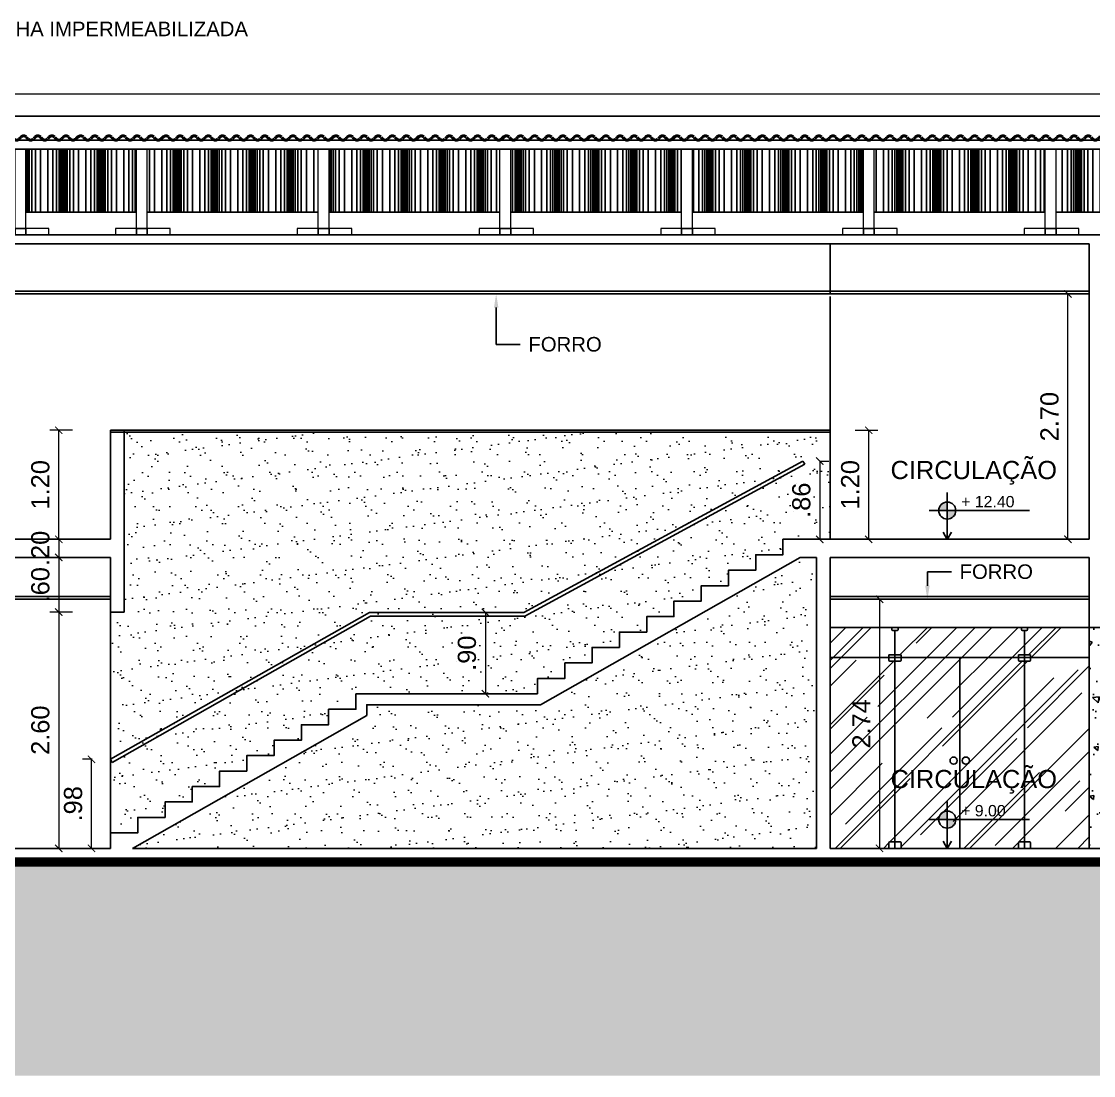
# Model space of a CAD drawing. Header units: metres. Extents: x 2362 to 4220, y 91 to 382.
# Drawn here: x 3251.72 to 3263.52, y 239.56 to 251.16 of the extents above; entities that cross this region are included whole.
import ezdxf
from ezdxf import colors
from ezdxf.entities.mleader import LeaderData, LeaderLine
from ezdxf.math import Vec2, Vec3

# ---------------------------------------------------------------- set-up
doc = ezdxf.new("R2010")
doc.units = ezdxf.units.M
doc.header["$LTSCALE"] = 5
doc.header["$MEASUREMENT"] = 0
doc.linetypes.add('DASHED', pattern=[0.75, 0.5, -0.25])
for name, color, linetype, lineweight in [('2prancha', 4, 'Continuous', 18), ('ESQUADRIAS', 3, 'Continuous', 35), ('HACH', 251, 'Continuous', 5), ('piso', 1, 'Continuous', 13), ('texto', 3, 'Continuous', 25)]:
    doc.layers.add(name, color=color, linetype=linetype, lineweight=lineweight)
for name, color, linetype in [('COTA 1 100', 2, 'Continuous'), ('COTA DE NÍVEL', 1, 'Continuous'), ('HACHURA', 251, 'Continuous'), ('HACHURA PISOS', 250, 'Continuous'), ('PENA 0.15', 7, 'Continuous'), ('PENA 01', 1, 'Continuous'), ('PENA 02', 2, 'Continuous'), ('PENA 03', 3, 'Continuous'), ('PENA 06', 6, 'Continuous'), ('projeção', 7, 'DASHED'), ('TXT ESPECIFICAÇÕES', 7, 'Continuous')]:
    doc.layers.add(name, color=color, linetype=linetype)
doc.styles.add('GRAF', font='GRAF.SHX')
doc.styles.add('Luana', font='arial.ttf')
doc.styles.get("Standard").update_dxf_attribs({"font": 'arial.ttf'})
doc.dimstyles.new('arial100', dxfattribs={"dimtxt": 0.2, "dimasz": 0.08, "dimexe": 0.1, "dimexo": 0.2, "dimgap": 0.1, "dimtad": 1, "dimzin": 4, "dimdsep": 46, "dimtxsty": 'Luana', "dimblk": 'ARCHTICK', "dimcen": 0, "dimclrd": 7, "dimclre": 7, "dimclrt": 256, "dimadec": 0, "dimazin": 0, "dimtfac": 1, "dimtix": 1, "dimtmove": 0, "dimatfit": 3, "dimldrblk": 'CLOSEDBLANK', "dimfxl": 0, "dimlwd": 5, "dimlwe": 5, "dimarcsym": 0})

# ---------------------------------------------------------------- blocks, each defined once
blk = doc.blocks.new('ASD')
at = {"layer": 'HACHURA', "ltscale": 1.5}
h = blk.add_hatch(dxfattribs=at)
h.set_pattern_fill('AR-RROOF', color=256, scale=0.5, angle=45, style=0, double=1)
h.set_pattern_definition([(45, (-2.85, 0), (0.424264, 1.13137), [7.5, -1, 2.5, -0.5]), (45, (-2.55655, 0.647), (-0.82378, 0.11667), [1.5, -0.165, 3, -0.375]), (45, (-2.97374, 0.4773), (1.601597, 2.075358), [4, -0.7, 2, -0.5])])
h.paths.add_polyline_path([(-2.138, 2.059), (-2.194, 2.059, -0.414214), (-2.204, 2.069), (-2.204, 2.1), (-2.85, 2.1), (-2.85, 0), (-2.204, 0), (-2.204, 0.062, -0.414214), (-2.194, 0.072), (-2.138, 0.072)])
h.paths.add_polyline_path([(-2.204, 2.1), (-2.204, 2.131), (-2.138, 2.131), (-2.138, 2.397), (-2.161, 2.397, -0.414214), (-2.171, 2.407), (-2.171, 2.43), (-2.85, 2.43), (-2.85, 2.1)])
h.paths.add_polyline_path([(-2.104, 2.43), (-2.104, 2.407, -0.414214), (-2.114, 2.397), (-2.138, 2.397), (-2.138, 2.131), (-2.071, 2.131), (-2.071, 2.1), (-0.779, 2.1), (-0.779, 2.131), (-0.713, 2.131), (-0.713, 2.397), (-0.736, 2.397, -0.414214), (-0.746, 2.407), (-0.746, 2.43)])
h.paths.add_polyline_path([(-2.071, 2.1), (-2.071, 2.069, -0.414214), (-2.081, 2.059), (-2.138, 2.059), (-2.138, 0.072), (-2.081, 0.072, -0.414214), (-2.071, 0.062), (-2.071, 0), (-1.425, 0), (-1.425, 2.1)])
h.paths.add_polyline_path([(-1.452, 0.965, -1), (-1.532, 0.965, -1)], flags=16)
h.paths.add_polyline_path([(-1.425, 2.1), (-1.425, 0), (-0.779, 0), (-0.779, 0.062, -0.414214), (-0.769, 0.072), (-0.713, 0.072), (-0.713, 2.059), (-0.769, 2.059, -0.414214), (-0.779, 2.069), (-0.779, 2.1)])
h.paths.add_polyline_path([(-1.318, 0.965, -1), (-1.398, 0.965, -1)], flags=16)
h.paths.add_polyline_path([(0, 2.1), (0, 2.43), (-0.679, 2.43), (-0.679, 2.407, -0.414214), (-0.689, 2.397), (-0.713, 2.397), (-0.713, 2.131), (-0.646, 2.131), (-0.646, 2.1)])
h.paths.add_polyline_path([(-0.646, 2.1), (-0.646, 2.069, -0.414214), (-0.656, 2.059), (-0.713, 2.059), (-0.713, 0.072), (-0.656, 0.072, -0.414214), (-0.646, 0.062), (-0.646, 0), (0, 0), (0, 2.1)])
for p, q in [((0, 2.43), (-2.85, 2.43)), ((-2.171, 2.43), (-2.138, 2.43)), ((-2.171, 2.407), (-2.171, 2.43)), ((-2.138, 2.397), (-2.161, 2.397)), ((-2.104, 2.43), (-2.138, 2.43)), ((-2.138, 2.397), (-2.138, 0)), ((-2.138, 2.397), (-2.114, 2.397)), ((-2.104, 2.407), (-2.104, 2.43)), ((-0.746, 2.43), (-0.713, 2.43)), ((-0.746, 2.407), (-0.746, 2.43)), ((-0.713, 2.397), (-0.736, 2.397)), ((-0.679, 2.43), (-0.713, 2.43)), ((-0.713, 2.397), (-0.713, 0)), ((-0.713, 2.397), (-0.689, 2.397)), ((-0.679, 2.407), (-0.679, 2.43)), ((-2.204, 2.131), (-2.071, 2.131)), ((-2.204, 2.069), (-2.204, 2.131)), ((-2.071, 2.131), (-2.071, 2.069)), ((-0.779, 2.131), (-0.646, 2.131)), ((-0.779, 2.069), (-0.779, 2.131)), ((-0.646, 2.131), (-0.646, 2.069)), ((0, 2.1), (-2.85, 2.1)), ((-2.081, 2.059), (-2.194, 2.059)), ((-1.425, 2.1), (-1.425, 0)), ((-1.425, 0), (-1.425, 2.1)), ((-0.656, 2.059), (-0.769, 2.059)), ((-2.204, 0.062), (-2.204, 0)), ((-2.204, 0), (-2.071, 0)), ((-2.081, 0.072), (-2.194, 0.072)), ((-2.071, 0), (-2.071, 0.062)), ((-0.779, 0.062), (-0.779, 0)), ((-0.779, 0), (-0.646, 0)), ((-0.656, 0.072), (-0.769, 0.072)), ((-0.646, 0), (-0.646, 0.062))]:
    blk.add_line(p, q, dxfattribs=at)
blk.add_lwpolyline([(-2.85, 0), (0, 0), (0, 2.43), (-2.85, 2.43)], close=True, dxfattribs=at)
for centre in [(-1.492, 0.965), (-1.358, 0.965)]:
    blk.add_circle(centre, 0.04, dxfattribs=at)
for centre, start, end in [((-2.161, 2.407), 180, 270), ((-2.114, 2.407), 270, 0), ((-0.736, 2.407), 180, 270), ((-0.689, 2.407), 270, 0), ((-2.194, 2.069), 180, 270), ((-2.081, 2.069), 270, 0), ((-0.769, 2.069), 180, 270), ((-0.656, 2.069), 270, 0), ((-2.194, 0.062), 90, 180), ((-2.081, 0.062), 0, 90), ((-0.769, 0.062), 90, 180), ((-0.656, 0.062), 0, 90)]:
    blk.add_arc(centre, 0.01, start, end, dxfattribs=at)
blk = doc.blocks.new('NIV02')
h = blk.add_hatch(color=256)
h.paths.add_polyline_path([(-43.09, -49.03, 0.414214), (-44.59, -50.53), (-43.09, -50.53)])
h.paths.add_polyline_path([(-43.09, -52.04, 0.414214), (-41.58, -50.53), (-43.09, -50.53)])
for p, q in [((-43.09, -47.38), (-43.09, -55.58)), ((-46.27, -50.53), (-28.68, -50.53))]:
    blk.add_line(p, q)
blk.add_lwpolyline([(-42.36, -54.32), (-43.09, -55.58), (-43.82, -54.32)])
blk.add_circle((-43.09, -50.53), 1.5)
at = {"style": 'GRAF'}
blk.add_attdef('ELEV', (-40.66, -49.96), '', height=1.26, dxfattribs=at)
blk = doc.blocks.new('_ArchTick')
at = {"color": 0, "linetype": 'ByBlock', "const_width": 0.15}
blk.add_lwpolyline([(-0.5, -0.5), (0.5, 0.5)], dxfattribs=at)
blk = doc.blocks.new('*D37')
at = {"layer": 'COTA 1 100', "color": 7, "lineweight": 5, "ltscale": 1.5}
for p, q in [((3261.314, 244.802), (3261.064, 244.802)), ((3261.164, 244.802), (3261.164, 242.062)), ((3261.314, 242.062), (3261.064, 242.062))]:
    blk.add_line(p, q, dxfattribs=at)
at = {"layer": 'Defpoints', "color": 0, "ltscale": 1.5}
for p in [(3262.046, 244.802), (3261.164, 242.062), (3262.046, 242.062)]:
    blk.add_point(p, dxfattribs=at)
at = {"layer": 'COTA 1 100', "color": 7, "lineweight": 5, "ltscale": 1.5, "xscale": 0.08, "yscale": 0.08, "zscale": 0.08}
for p, rotation in [((3261.164, 244.802), 90), ((3261.164, 242.062), 270)]:
    blk.add_blockref('_ArchTick', p, dxfattribs=dict(at, rotation=rotation))
at = {"layer": 'COTA 1 100', "ltscale": 1.5, "insert": (3260.964, 243.432), "char_height": 0.2, "attachment_point": 5, "rotation": 90, "style": 'Luana'}
blk.add_mtext('2.74', dxfattribs=at)
blk = doc.blocks.new('_ClosedBlank')
at = {"layer": '2prancha', "color": 0, "lineweight": -2}
for p, q in [((-1, 0.17), (0, 0)), ((-1, 0.17), (-1, -0.17)), ((0, 0), (-1, -0.17))]:
    blk.add_line(p, q, dxfattribs=at)
blk = doc.blocks.new('*D39')
at = {"layer": 'COTA 1 100', "color": 7, "lineweight": 5, "ltscale": 1.5}
for p, q in [((3252.282, 246.662), (3252.032, 246.662)), ((3252.132, 245.462), (3252.132, 246.662)), ((3252.282, 245.462), (3252.032, 245.462))]:
    blk.add_line(p, q, dxfattribs=at)
at = {"layer": 'Defpoints', "color": 0, "ltscale": 1.5}
for p in [(3252.132, 246.662), (3252.551, 246.662), (3252.551, 245.462)]:
    blk.add_point(p, dxfattribs=at)
at = {"layer": 'COTA 1 100', "color": 7, "lineweight": 5, "ltscale": 1.5, "xscale": 0.08, "yscale": 0.08, "zscale": 0.08}
for p, rotation in [((3252.132, 246.662), 90), ((3252.132, 245.462), 270)]:
    blk.add_blockref('_ArchTick', p, dxfattribs=dict(at, rotation=rotation))
at = {"layer": 'COTA 1 100', "ltscale": 1.5, "insert": (3251.93, 246.062), "char_height": 0.2, "attachment_point": 5, "rotation": 90, "style": 'Luana'}
blk.add_mtext('1.20', dxfattribs=at)
blk = doc.blocks.new('*D46')
at = {"layer": 'COTA 1 100', "color": 7, "lineweight": 5, "ltscale": 1.5}
for p, q in [((3260.895, 246.662), (3261.145, 246.662)), ((3261.045, 245.462), (3261.045, 246.662)), ((3260.895, 245.462), (3261.145, 245.462))]:
    blk.add_line(p, q, dxfattribs=at)
at = {"layer": 'Defpoints', "color": 0, "ltscale": 1.5}
for p in [(3260.621, 246.662), (3261.045, 246.662), (3260.621, 245.462)]:
    blk.add_point(p, dxfattribs=at)
at = {"layer": 'COTA 1 100', "color": 7, "lineweight": 5, "ltscale": 1.5, "xscale": 0.08, "yscale": 0.08, "zscale": 0.08}
for p, rotation in [((3261.045, 246.662), 90), ((3261.045, 245.462), 270)]:
    blk.add_blockref('_ArchTick', p, dxfattribs=dict(at, rotation=rotation))
at = {"layer": 'COTA 1 100', "ltscale": 1.5, "insert": (3260.842, 246.062), "char_height": 0.2, "attachment_point": 5, "rotation": 90, "style": 'Luana'}
blk.add_mtext('1.20', dxfattribs=at)
blk = doc.blocks.new('*D47')
at = {"layer": 'COTA 1 100', "color": 7, "lineweight": 5, "ltscale": 1.5}
for p, q in [((3252.132, 245.462), (3252.132, 245.542)), ((3252.282, 245.462), (3252.032, 245.462)), ((3252.132, 245.462), (3252.132, 245.262)), ((3252.282, 245.262), (3252.032, 245.262)), ((3252.132, 245.262), (3252.132, 245.182))]:
    blk.add_line(p, q, dxfattribs=at)
at = {"layer": 'Defpoints', "color": 0, "ltscale": 1.5}
for p in [(3252.551, 245.462), (3252.132, 245.262), (3252.551, 245.262)]:
    blk.add_point(p, dxfattribs=at)
at = {"layer": 'COTA 1 100', "color": 7, "lineweight": 5, "ltscale": 1.5, "xscale": 0.08, "yscale": 0.08, "zscale": 0.08}
for p, rotation in [((3252.132, 245.462), 270), ((3252.132, 245.262), 90)]:
    blk.add_blockref('_ArchTick', p, dxfattribs=dict(at, rotation=rotation))
at = {"layer": 'COTA 1 100', "ltscale": 1.5, "insert": (3251.93, 245.362), "char_height": 0.2, "attachment_point": 5, "rotation": 90, "style": 'Luana'}
blk.add_mtext('.20', dxfattribs=at)
blk = doc.blocks.new('*D48')
at = {"layer": 'COTA 1 100', "color": 7, "lineweight": 5, "ltscale": 1.5}
for p, q in [((3252.282, 245.262), (3252.032, 245.262)), ((3252.132, 245.262), (3252.132, 244.662)), ((3252.282, 244.662), (3252.032, 244.662))]:
    blk.add_line(p, q, dxfattribs=at)
at = {"layer": 'Defpoints', "color": 0, "ltscale": 1.5}
for p in [(3252.551, 245.262), (3252.132, 244.662), (3252.551, 244.662)]:
    blk.add_point(p, dxfattribs=at)
at = {"layer": 'COTA 1 100', "color": 7, "lineweight": 5, "ltscale": 1.5, "xscale": 0.08, "yscale": 0.08, "zscale": 0.08}
for p, rotation in [((3252.132, 245.262), 90), ((3252.132, 244.662), 270)]:
    blk.add_blockref('_ArchTick', p, dxfattribs=dict(at, rotation=rotation))
at = {"layer": 'COTA 1 100', "ltscale": 1.5, "insert": (3251.93, 244.962), "char_height": 0.2, "attachment_point": 5, "rotation": 90, "style": 'Luana'}
blk.add_mtext('.60', dxfattribs=at)
blk = doc.blocks.new('*D49')
at = {"layer": 'COTA 1 100', "color": 7, "lineweight": 5, "ltscale": 1.5}
for p, q in [((3252.282, 244.662), (3252.032, 244.662)), ((3252.132, 244.662), (3252.132, 242.062)), ((3252.282, 242.062), (3252.032, 242.062))]:
    blk.add_line(p, q, dxfattribs=at)
at = {"layer": 'Defpoints', "color": 0, "ltscale": 1.5}
for p in [(3252.551, 244.662), (3252.132, 242.062), (3252.701, 242.062)]:
    blk.add_point(p, dxfattribs=at)
at = {"layer": 'COTA 1 100', "color": 7, "lineweight": 5, "ltscale": 1.5, "xscale": 0.08, "yscale": 0.08, "zscale": 0.08}
for p, rotation in [((3252.132, 244.662), 90), ((3252.132, 242.062), 270)]:
    blk.add_blockref('_ArchTick', p, dxfattribs=dict(at, rotation=rotation))
at = {"layer": 'COTA 1 100', "ltscale": 1.5, "insert": (3251.93, 243.362), "char_height": 0.2, "attachment_point": 5, "rotation": 90, "style": 'Luana'}
blk.add_mtext('2.60', dxfattribs=at)
blk = doc.blocks.new('*D51')
at = {"layer": 'COTA 1 100', "color": 7, "lineweight": 5, "ltscale": 1.5}
for p, q in [((3256.977, 244.657), (3256.727, 244.657)), ((3256.827, 244.657), (3256.827, 243.762)), ((3256.977, 243.762), (3256.727, 243.762))]:
    blk.add_line(p, q, dxfattribs=at)
at = {"layer": 'Defpoints', "color": 0, "ltscale": 1.5}
for p in [(3257.251, 244.657), (3256.827, 243.762), (3257.251, 243.762)]:
    blk.add_point(p, dxfattribs=at)
at = {"layer": 'COTA 1 100', "color": 7, "lineweight": 5, "ltscale": 1.5, "xscale": 0.08, "yscale": 0.08, "zscale": 0.08}
for p, rotation in [((3256.827, 244.657), 90), ((3256.827, 243.762), 270)]:
    blk.add_blockref('_ArchTick', p, dxfattribs=dict(at, rotation=rotation))
at = {"layer": 'COTA 1 100', "ltscale": 1.5, "insert": (3256.624, 244.209), "char_height": 0.2, "attachment_point": 5, "rotation": 90, "style": 'Luana'}
blk.add_mtext('.90', dxfattribs=at)
blk = doc.blocks.new('F312X00')
for p, q in [((-40.5, 6.6), (-40.8, 7.1)), ((-38.2, 9.7), (-40, 7.7)), ((-37.7, 9.3), (-39.6, 7.3)), ((-31.3, 9.3), (-29.4, 7.3)), ((-30.8, 9.7), (-29, 7.7)), ((-20.5, 9.7), (-22.3, 7.7)), ((-20, 9.3), (-21.9, 7.3)), ((-13.6, 9.3), (-11.7, 7.3)), ((-13.1, 9.7), (-11.3, 7.7)), ((-2.8, 9.7), (-4.6, 7.7)), ((-2.3, 9.3), (-4.2, 7.3)), ((4.1, 9.3), (6, 7.3)), ((4.6, 9.7), (6.4, 7.7)), ((14.9, 9.7), (13.1, 7.7)), ((15.4, 9.3), (13.5, 7.3)), ((21.8, 9.3), (23.7, 7.3)), ((22.3, 9.7), (24.1, 7.7)), ((32.6, 9.7), (30.8, 7.7)), ((33.1, 9.3), (31.2, 7.3)), ((39.5, 9.3), (41.4, 7.3)), ((40, 9.7), (41.8, 7.7)), ((50.3, 9.7), (48.5, 7.7)), ((50.8, 9.3), (48.9, 7.3)), ((57.2, 9.3), (59.1, 7.3)), ((57.7, 9.7), (59.5, 7.7)), ((68, 9.7), (66.2, 7.7)), ((68.5, 9.3), (66.6, 7.3)), ((69.1, 10), (68.8, 10.4))]:
    blk.add_line(p, q)
for centre, radius, start, end in [((-43.4, 10.8), 4.5, 304.5181, 317.5524), ((-43.4, 10.8), 5.1, 304.5181, 317.5524), ((-34.5, 6.4), 5, 90, 137.5524), ((-34.5, 6.4), 4.4, 90, 137.5524), ((-34.5, 6.4), 5, 42.4476, 90), ((-34.5, 6.4), 4.4, 42.4476, 90), ((-25.7, 10.8), 5.1, 222.4476, 270), ((-25.7, 10.8), 4.5, 222.4476, 270), ((-25.7, 10.8), 4.5, 270, 317.5524), ((-25.7, 10.8), 5.1, 270, 317.5524), ((-16.8, 6.4), 5, 90, 137.5524), ((-16.8, 6.4), 4.4, 90, 137.5524), ((-16.8, 6.4), 5, 42.4476, 90), ((-16.8, 6.4), 4.4, 42.4476, 90), ((-8, 10.8), 5.1, 222.4476, 270), ((-8, 10.8), 4.5, 222.4476, 270), ((-8, 10.8), 4.5, 270, 317.5524), ((-8, 10.8), 5.1, 270, 317.5524), ((0.9, 6.4), 5, 90, 137.5524), ((0.9, 6.4), 4.4, 90, 137.5524), ((0.9, 6.4), 5, 42.4476, 90), ((0.9, 6.4), 4.4, 42.4476, 90), ((9.7, 10.8), 5.1, 222.4476, 270), ((9.7, 10.8), 4.5, 222.4476, 270), ((9.7, 10.8), 4.5, 270, 317.5524), ((9.7, 10.8), 5.1, 270, 317.5524), ((18.6, 6.4), 5, 90, 137.5524), ((18.6, 6.4), 4.4, 90, 137.5524), ((18.6, 6.4), 5, 42.4476, 90), ((18.6, 6.4), 4.4, 42.4476, 90), ((27.4, 10.8), 5.1, 222.4476, 270), ((27.4, 10.8), 4.5, 222.4476, 270), ((27.4, 10.8), 4.5, 270, 317.5524), ((27.4, 10.8), 5.1, 270, 317.5524), ((36.3, 6.4), 5, 90, 137.5524), ((36.3, 6.4), 4.4, 90, 137.5524), ((36.3, 6.4), 5, 42.4476, 90), ((36.3, 6.4), 4.4, 42.4476, 90), ((45.1, 10.8), 5.1, 222.4476, 270), ((45.1, 10.8), 4.5, 222.4476, 270), ((45.1, 10.8), 4.5, 270, 317.5524), ((45.1, 10.8), 5.1, 270, 317.5524), ((54, 6.4), 5, 90, 137.5524), ((54, 6.4), 4.4, 90, 137.5524), ((54, 6.4), 5, 42.4476, 90), ((54, 6.4), 4.4, 42.4476, 90), ((62.8, 10.8), 5.1, 222.4476, 270), ((62.8, 10.8), 4.5, 222.4476, 270), ((62.8, 10.8), 4.5, 270, 317.5524), ((62.8, 10.8), 5.1, 270, 317.5524), ((71.7, 6.4), 5, 125.4186, 137.5524), ((71.7, 6.4), 4.4, 125.4186, 137.5524)]:
    blk.add_arc(centre, radius, start, end)
blk = doc.blocks.new('SDSDF')
at = {"layer": 'PENA 02'}
blk.add_lwpolyline([(-0.06, 0.07), (0.06, 0.07), (0.06, 0), (-0.06, 0)], close=True, dxfattribs=at)
at = {"layer": 'piso'}
for p, q in [((-0.06, 0.07), (-0.06, 0.943)), ((0.06, 0.07), (0.06, 0.943))]:
    blk.add_line(p, q, dxfattribs=at)
blk.add_lwpolyline([(-0.31, 0.07), (0.29, 0.07), (0.29, 0), (-0.31, 0)], close=True, dxfattribs=at)
blk = doc.blocks.new('*D131')
at = {"layer": 'COTA 1 100', "color": 7, "lineweight": 5}
for p, q in [((3263.271, 248.162), (3263.137, 248.162)), ((3263.237, 245.462), (3263.237, 248.162)), ((3263.271, 245.462), (3263.137, 245.462))]:
    blk.add_line(p, q, dxfattribs=at)
at = {"layer": 'Defpoints', "color": 0}
for p in [(3263.237, 248.162), (3263.471, 248.162), (3263.471, 245.462)]:
    blk.add_point(p, dxfattribs=at)
at = {"layer": 'COTA 1 100', "color": 7, "lineweight": 5, "xscale": 0.08, "yscale": 0.08, "zscale": 0.08}
for p, rotation in [((3263.237, 248.162), 90), ((3263.237, 245.462), 270)]:
    blk.add_blockref('_ArchTick', p, dxfattribs=dict(at, rotation=rotation))
at = {"layer": 'COTA 1 100', "insert": (3263.035, 246.812), "char_height": 0.2, "attachment_point": 5, "rotation": 90, "style": 'Luana'}
blk.add_mtext('2.70', dxfattribs=at)
blk = doc.blocks.new('*D191')
at = {"layer": 'COTA 1 100', "color": 7, "lineweight": 5, "ltscale": 1.5}
for p, q in [((3260.506, 246.322), (3260.606, 246.322)), ((3260.506, 246.322), (3260.506, 245.462)), ((3260.506, 245.462), (3260.606, 245.462))]:
    blk.add_line(p, q, dxfattribs=at)
at = {"layer": 'Defpoints', "color": 0, "ltscale": 1.5}
for p in [(3260.321, 246.322), (3260.321, 245.462), (3260.506, 245.462)]:
    blk.add_point(p, dxfattribs=at)
at = {"layer": 'COTA 1 100', "color": 7, "lineweight": 5, "ltscale": 1.5, "xscale": 0.08, "yscale": 0.08, "zscale": 0.08}
for p, rotation in [((3260.506, 246.322), 90), ((3260.506, 245.462), 270)]:
    blk.add_blockref('_ArchTick', p, dxfattribs=dict(at, rotation=rotation))
at = {"layer": 'COTA 1 100', "ltscale": 1.5, "insert": (3260.304, 245.892), "char_height": 0.2, "attachment_point": 5, "rotation": 90, "style": 'Luana'}
blk.add_mtext('.86', dxfattribs=at)
blk = doc.blocks.new('*D192')
at = {"layer": 'COTA 1 100', "color": 7, "lineweight": 5, "ltscale": 1.5}
for p, q in [((3252.501, 243.042), (3252.392, 243.042)), ((3252.492, 242.062), (3252.492, 243.042)), ((3252.501, 242.062), (3252.392, 242.062))]:
    blk.add_line(p, q, dxfattribs=at)
at = {"layer": 'Defpoints', "color": 0, "ltscale": 1.5}
for p in [(3252.492, 243.042), (3252.701, 243.042), (3252.701, 242.062)]:
    blk.add_point(p, dxfattribs=at)
at = {"layer": 'COTA 1 100', "color": 7, "lineweight": 5, "ltscale": 1.5, "xscale": 0.08, "yscale": 0.08, "zscale": 0.08}
for p, rotation in [((3252.492, 243.042), 90), ((3252.492, 242.062), 270)]:
    blk.add_blockref('_ArchTick', p, dxfattribs=dict(at, rotation=rotation))
at = {"layer": 'COTA 1 100', "ltscale": 1.5, "insert": (3252.29, 242.552), "char_height": 0.2, "attachment_point": 5, "rotation": 90, "style": 'Luana'}
blk.add_mtext('.98', dxfattribs=at)

msp = doc.modelspace()

# ---------------------------------------------------------------- hatches: boundary and pattern name
at = {"layer": 'HACH', "ltscale": 1.5}
h = msp.add_hatch(dxfattribs=at)
h.set_pattern_fill('AR-SAND,_O', color=256, scale=0.15)
h.set_pattern_definition([(37.5, (3252.70139, 242.06194), (-0.009449, 0.2890236), [0, -0.228, 0, -0.255, 0, -0.24375]), (7.5, (3252.7014, 242.06194), (0.265467, 0.423322), [0, -0.123, 0, -0.2055, 0, -0.07875]), (327.5, (3252.51689, 242.06194), (0.467121, 0.000849), [0, -0.075, 0, -0.27, 0, -0.3525]), (317.5, (3252.5169, 242.06194), (0.450919, 0.131651), [0, -0.0375, 0, -0.177, 0, -0.2025])])
h.paths.add_polyline_path([(3252.8514, 246.6419), (3252.8514, 245.2619), (3252.8514, 244.6619), (3252.7014, 244.6619), (3252.7014, 242.2319), (3253.0014, 242.2319), (3253.0014, 242.4019), (3253.3014, 242.4019), (3253.3014, 242.5719), (3253.6014, 242.5719), (3253.6014, 242.7419), (3253.9014, 242.7419), (3253.9014, 242.9119), (3254.2014, 242.9119), (3254.2014, 243.0819), (3254.5014, 243.0819), (3254.5014, 243.2519), (3254.8014, 243.2519), (3254.8014, 243.4219), (3255.1014, 243.4219), (3255.1014, 243.5919), (3255.4014, 243.5919), (3255.4014, 243.7619), (3257.4014, 243.7619), (3257.4014, 243.9319), (3257.7014, 243.9319), (3257.7014, 244.1019), (3258.0014, 244.1019), (3258.0014, 244.2719), (3258.3014, 244.2719), (3258.3014, 244.4419), (3258.6014, 244.4419), (3258.6014, 244.6119), (3258.9014, 244.6119), (3258.9014, 244.7819), (3259.2014, 244.7819), (3259.2014, 244.9519), (3259.5014, 244.9519), (3259.5014, 245.1219), (3259.8014, 245.1219), (3259.8014, 245.2919), (3260.1014, 245.2919), (3260.1014, 245.4619), (3260.6214, 245.4619), (3260.6214, 246.6419)])
h.paths.add_polyline_path([(3257.433, 243.6419), (3255.5214, 243.6419), (3255.5214, 243.522), (3252.9448, 242.0619), (3260.4714, 242.0619), (3260.4714, 245.2619), (3260.2918, 245.2619)])
h.paths.add_polyline_path([(3256.8323, 243.9592), (3256.8323, 244.4476), (3256.4202, 244.4476), (3256.4202, 243.9592)], flags=24)
at = {"layer": 'HACHURA', "ltscale": 1.5}
h = msp.add_hatch(dxfattribs=at)
h.set_pattern_fill('AR-CONC', color=256, scale=0.075, angle=90, style=0)
h.set_pattern_definition([(140, (3263.4714, 242.06194), (0.047064, 0.537945), [0.05625, -0.61875]), (85, (3263.4714, 242.06194), (-0.564144, -0.104064), [0.045, -0.495]), (190.451, (3263.4753, 242.10676), (-0.51708, 0.43388), [0.047805, -0.525857]), (136.184, (3263.3214, 242.06194), (0.12414, 0.80043), [0.08437, -0.92812]), (186.636, (3263.3317, 242.1286), (-0.73059, 0.701), [0.07171, -0.78878]), (81.184, (3263.3214, 242.0619), (-0.73059, 0.701), [0.0675, -0.7425]), (111, (3263.3589, 242.13694), (0.301964, 0.44768), [0.05625, -0.61875]), (56, (3263.3589, 242.13694), (-0.54386, 0.182486), [0.045, -0.495]), (161.451, (3263.38405, 242.17424), (-0.2419, 0.630167), [0.047805, -0.525857]), (127.5, (3263.47139, 242.06194), (-0.2496704, 0.00912), [0, -0.489, 0, -0.5025, 0, -0.496875]), (97.5, (3263.47139, 242.06194), (-0.295809, 0.197302), [0, -0.2865, 0, -0.47775, 0, -0.189375]), (57.5, (3263.47139, 241.89469), (0.016916, 0.400367), [0, -0.1875, 0, -0.585, 0, -0.77625]), (47.5, (3263.4714, 241.8197), (-0.075079, 0.43739), [0, -0.24375, 0, -0.3885, 0, -0.55125])])
h.paths.add_polyline_path([(3264.4067, 243.1319), (3264.3214, 243.1319), (3263.9714, 243.1319), (3263.9714, 243.0419), (3264.4067, 243.0419)])
h.paths.add_polyline_path([(3264.8161, 243.1319), (3264.4267, 243.1319), (3264.4267, 243.0419), (3264.8161, 243.0419)])
h.paths.add_polyline_path([(3266.7055, 243.1319), (3266.6201, 243.1319), (3264.8361, 243.1319), (3264.8361, 243.0419), (3266.7055, 243.0419)])
h.paths.add_polyline_path([(3267.1148, 243.1319), (3266.7255, 243.1319), (3266.7255, 243.0419), (3267.1148, 243.0419)])
h.paths.add_polyline_path([(3267.4714, 243.1319), (3267.1348, 243.1319), (3267.1348, 243.0419), (3267.4714, 243.0419)])
h.paths.add_polyline_path([(3263.9714, 245.2619), (3263.6214, 245.2619), (3263.6214, 244.4919), (3263.601, 244.4919), (3263.601, 242.0619), (3263.9714, 242.0619)])
h.paths.add_polyline_path([(3263.591, 244.4919), (3263.4714, 244.4919), (3263.4714, 242.0619), (3263.591, 242.0619)])
at = {"layer": 'HACHURA PISOS', "ltscale": 1.5}
h = msp.add_hatch(dxfattribs=at)
h.set_pattern_fill('HACH23,_O', color=256, scale=0.01, pattern_type=2)
h.set_pattern_definition([(90, (3255.1164, 249.06194), (-0.418, 3e-17), []), (90, (3255.1305, 249.06194), (-0.418, 3e-17), []), (90, (3255.1505, 249.06194), (-0.418, 3e-17), []), (90, (3255.1788, 249.06194), (-0.418, 3e-17), []), (90, (3255.2188, 249.06194), (-0.418, 3e-17), []), (90, (3255.2754, 249.06194), (-0.418, 3e-17), []), (90, (3255.3554, 249.06194), (-0.418, 3e-17), []), (90, (3255.412, 249.06194), (-0.418, 3e-17), []), (90, (3255.452, 249.06194), (-0.418, 3e-17), []), (90, (3255.4803, 249.06194), (-0.418, 3e-17), []), (90, (3255.5003, 249.06194), (-0.418, 3e-17), []), (90, (3255.5144, 249.06194), (-0.418, 3e-17), []), (90, (3255.5244, 249.06194), (-0.418, 3e-17), [])])
h.paths.add_polyline_path([(3254.9864, 249.0619), (3254.9864, 249.7545), (3253.1064, 249.7545), (3253.1064, 249.0619)])
h.paths.add_polyline_path([(3251.7712, 249.7545), (3251.7712, 249.0619), (3252.9864, 249.0619), (3252.9864, 249.7545)])
h.paths.add_polyline_path([(3261.1064, 249.7545), (3261.1064, 249.0619), (3262.9864, 249.0619), (3262.9864, 249.7545)])
h.paths.add_polyline_path([(3260.9864, 249.0619), (3260.9864, 249.7545), (3259.1064, 249.7545), (3259.1064, 249.0619)])
h.paths.add_polyline_path([(3258.9864, 249.0619), (3258.9864, 249.7545), (3257.1064, 249.7545), (3257.1064, 249.0619)])
h.paths.add_polyline_path([(3256.9864, 249.0619), (3256.9864, 249.7545), (3255.1064, 249.7545), (3255.1064, 249.0619)])
h.paths.add_polyline_path([(3251.4214, 249.7545), (3251.4214, 249.0619), (3251.6512, 249.0619), (3251.6512, 249.7545)])
edge = h.paths.add_edge_path()
edge.add_line((3251.2714, 249.0692), (3251.2714, 249.7545))
edge.add_line((3251.2714, 249.7545), (3251.1214, 249.7545))
edge.add_line((3251.1214, 249.7545), (3251.1214, 249.066))
edge.add_arc((3251.099, 249.0346), 0.0386, 42.44757, 54.58142, ccw=False)
edge.add_line((3251.1275, 249.0606), (3251.1436, 249.043))
edge.add_arc((3251.1766, 249.0732), 0.0447, 222.44757, 317.55243)
edge.add_line((3251.2097, 249.043), (3251.2258, 249.0606))
edge.add_arc((3251.2543, 249.0346), 0.0386, 63.69293, 137.55243, ccw=False)
h = msp.add_hatch(dxfattribs=at)
h.set_pattern_fill('HACH23,_O', color=256, scale=0.01, pattern_type=2)
h.set_pattern_definition([(90, (7202.1673, 383.09194), (-0.418, 3e-17), []), (90, (7202.1814, 383.09194), (-0.418, 3e-17), []), (90, (7202.2014, 383.09194), (-0.418, 3e-17), []), (90, (7202.2297, 383.09194), (-0.418, 3e-17), []), (90, (7202.2697, 383.09194), (-0.418, 3e-17), []), (90, (7202.3263, 383.09194), (-0.418, 3e-17), []), (90, (7202.4063, 383.09194), (-0.418, 3e-17), []), (90, (7202.4629, 383.09194), (-0.418, 3e-17), []), (90, (7202.5029, 383.09194), (-0.418, 3e-17), []), (90, (7202.5312, 383.09194), (-0.418, 3e-17), []), (90, (7202.5512, 383.09194), (-0.418, 3e-17), []), (90, (7202.5653, 383.09194), (-0.418, 3e-17), []), (90, (7202.5753, 383.09194), (-0.418, 3e-17), [])])
h.paths.add_polyline_path([(3265.1064, 249.7545), (3265.1064, 249.0619), (3266.9864, 249.0619), (3266.9864, 249.7545)])
h.paths.add_polyline_path([(3263.1064, 249.7545), (3263.1064, 249.0619), (3264.9864, 249.0619), (3264.9864, 249.7545)])
h.paths.add_polyline_path([(3272.8716, 249.0619), (3272.8716, 249.7545), (3271.1064, 249.7545), (3271.1064, 249.0619)])
h.paths.add_polyline_path([(3270.9864, 249.0619), (3270.9864, 249.7545), (3269.1064, 249.7545), (3269.1064, 249.0619)])
h.paths.add_polyline_path([(3268.9864, 249.7545), (3267.1064, 249.7545), (3267.1064, 249.0619), (3268.9864, 249.0619)])
edge = h.paths.add_edge_path()
edge.add_line((3273.3714, 249.7545), (3273.3714, 249.0692))
edge.add_arc((3273.3885, 249.0346), 0.0386, 42.44757, 116.30707, ccw=False)
edge.add_line((3273.417, 249.0606), (3273.4331, 249.043))
edge.add_arc((3273.4661, 249.0732), 0.0447, 222.44757, 360)
edge.add_line((3273.5109, 249.0732), (3273.5214, 249.7545))
edge.add_line((3273.5214, 249.7545), (3273.3714, 249.7545))
h.paths.add_polyline_path([(3273.2214, 249.0619), (3273.2214, 249.7545), (3272.9916, 249.7545), (3272.9916, 249.0619)])
at = {"layer": 'PENA 01', "ltscale": 1.5}
h = msp.add_hatch(dxfattribs=at)
h.set_pattern_fill('EARTH', color=256, scale=0.75, angle=45, style=0, double=1)
h.set_pattern_definition([(45, (3245.21498, 239.5621), (3e-17, 0.265165), [0.1875, -0.1875]), (45, (3245.16526, 239.61182), (3e-17, 0.265165), [0.1875, -0.1875]), (45, (3245.11554, 239.66154), (3e-17, 0.265165), [0.1875, -0.1875]), (135, (3245.11554, 239.69468), (-0.265165, 6e-17), [0.1875, -0.1875]), (135, (3245.16526, 239.7444), (-0.265165, 6e-17), [0.1875, -0.1875]), (135, (3245.21498, 239.79412), (-0.265165, 6e-17), [0.1875, -0.1875])])
h.paths.add_polyline_path([(3280.3643, 240.8919), (3278.0214, 240.8919), (3278.0214, 241.0579), (3277.6714, 241.0579), (3277.6714, 241.2239), (3277.3214, 241.2239), (3277.3214, 241.3899), (3276.9714, 241.3899), (3276.9714, 241.5559), (3276.6214, 241.5559), (3276.6214, 241.7219), (3275.2605, 241.7219), (3274.1605, 241.8819), (3263.8214, 241.8819), (3263.8214, 241.9119), (3245.215, 241.9119), (3245.215, 239.5621), (3284.8523, 239.5621), (3284.8523, 240.8119), (3280.3643, 240.8119)])

# ---------------------------------------------------------------- linework, layer by layer
at = {"layer": 'HACH', "ltscale": 1.5}
msp.add_lwpolyline([(3245.215, 250.3619), (3274.0214, 250.3619)], dxfattribs=at)
at = {"layer": 'PENA 0.15', "ltscale": 1.5}
msp.add_line((3273.5214, 250.1167), (3251.1214, 250.1167), dxfattribs=at)
at = {"layer": 'PENA 01', "ltscale": 1.5}
for p, q in [((3252.9864, 249.0619), (3251.7712, 249.0619)), ((3254.9864, 249.0619), (3253.1064, 249.0619)), ((3256.9864, 249.0619), (3255.1064, 249.0619)), ((3258.9864, 249.0619), (3257.1064, 249.0619)), ((3260.9864, 249.0619), (3259.1064, 249.0619)), ((3262.9864, 249.0619), (3261.1064, 249.0619)), ((3264.9864, 249.0619), (3263.1064, 249.0619)), ((3260.6214, 248.1619), (3260.6214, 248.7119)), ((3260.6214, 246.6619), (3260.6214, 248.1319)), ((3263.4714, 245.2619), (3263.4714, 242.0619))]:
    msp.add_line(p, q, dxfattribs=at)
at = {"layer": 'PENA 02'}
for p, q in [((3251.1214, 249.8526), (3273.5214, 249.8526)), ((3251.1214, 249.7545), (3273.5214, 249.7545))]:
    msp.add_line(p, q, dxfattribs=at)
at = {"layer": 'PENA 02', "ltscale": 1.5}
for p, q in [((3252.7014, 246.6619), (3260.6214, 246.6619)), ((3252.7014, 245.4619), (3252.7014, 246.6419)), ((3252.7014, 246.6419), (3260.6214, 246.6419)), ((3260.6214, 245.4619), (3260.6214, 246.6619)), ((3252.7014, 242.0619), (3252.7014, 245.2619)), ((3263.4714, 244.8019), (3263.4714, 244.8319))]:
    msp.add_line(p, q, dxfattribs=at)
at = {"layer": 'PENA 02', "ltscale": 1.5, "const_width": 0.1}
msp.add_lwpolyline([(3284.8523, 240.8519), (3280.3643, 240.8519), (3280.3643, 240.9538), (3278.0214, 240.9838), (3278.0214, 241.1319), (3277.6714, 241.1319), (3277.6714, 241.2819), (3277.3214, 241.2819), (3277.3214, 241.4319), (3276.9714, 241.4319), (3276.9714, 241.5819), (3276.6214, 241.5819), (3276.6214, 241.7319), (3275.2605, 241.7319), (3274.1605, 241.8819), (3263.8214, 241.8819), (3263.8214, 241.9119), (3245.215, 241.9119)], dxfattribs=at)
at = {"layer": 'PENA 03', "ltscale": 1.5}
msp.add_line((3252.8514, 246.6619), (3252.7014, 246.6619), dxfattribs=at)
for points in [[(3250.6214, 248.1919), (3263.4714, 248.1919)], [(3250.6214, 248.1619), (3263.4714, 248.1619)], [(3252.7014, 244.8319), (3250.6214, 244.8319)], [(3263.4714, 244.8319), (3260.6214, 244.8319)], [(3252.7014, 244.8019), (3250.6214, 244.8019)], [(3263.4714, 244.8019), (3260.6214, 244.8019)]]:
    msp.add_lwpolyline(points, dxfattribs=at)
msp.add_lwpolyline([(3252.7014, 246.6419), (3252.8514, 246.6419), (3252.8514, 246.6619), (3252.7014, 246.6619)], close=True, dxfattribs=at)
at = {"layer": 'PENA 06', "ltscale": 1.5}
for p, q in [((3273.2214, 248.8119), (3251.4214, 248.8119)), ((3263.4714, 245.4619), (3263.4714, 248.7119)), ((3252.7014, 246.6419), (3252.7014, 245.4619)), ((3252.8514, 246.6419), (3252.7014, 246.6419)), ((3252.8514, 246.6419), (3252.8514, 245.2619)), ((3252.7014, 245.4619), (3245.215, 245.4619)), ((3252.7014, 245.2619), (3250.6214, 245.2619)), ((3252.7014, 244.6619), (3252.7014, 245.2619)), ((3252.8514, 245.2619), (3252.8514, 244.6619)), ((3260.4714, 245.2619), (3260.2918, 245.2619)), ((3260.6214, 245.2619), (3260.6214, 242.0619)), ((3263.4714, 244.4919), (3263.4714, 245.2619)), ((3252.7014, 244.6619), (3252.8514, 244.6619)), ((3263.6214, 244.4919), (3263.4714, 244.4919))]:
    msp.add_line(p, q, dxfattribs=at)
for points in [[(3250.6214, 248.7119), (3263.4714, 248.7119)], [(3251.4214, 248.8119), (3273.2214, 248.8119)], [(3257.4014, 243.7619), (3257.4014, 243.9319), (3257.7014, 243.9319), (3257.7014, 244.1019), (3258.0014, 244.1019), (3258.0014, 244.2719), (3258.3014, 244.2719), (3258.3014, 244.4419), (3258.6014, 244.4419), (3258.6014, 244.6119), (3258.9014, 244.6119), (3258.9014, 244.7819), (3259.2014, 244.7819), (3259.2014, 244.9519), (3259.5014, 244.9519), (3259.5014, 245.1219), (3259.8014, 245.1219), (3259.8014, 245.2919), (3260.1014, 245.2919), (3260.1014, 245.4619), (3263.4714, 245.4619)], [(3255.5214, 243.6419), (3257.433, 243.6419), (3260.2918, 245.2619)], [(3260.4714, 242.0619), (3260.4714, 245.2619)], [(3260.6214, 245.2619), (3263.4714, 245.2619)], [(3252.7014, 242.0619), (3252.7014, 242.2319), (3253.0014, 242.2319), (3253.0014, 242.4019), (3253.3014, 242.4019), (3253.3014, 242.5719), (3253.6014, 242.5719), (3253.6014, 242.7419), (3253.9014, 242.7419), (3253.9014, 242.9119), (3254.2014, 242.9119), (3254.2014, 243.0819), (3254.5014, 243.0819), (3254.5014, 243.2519), (3254.8014, 243.2519), (3254.8014, 243.4219), (3255.1014, 243.4219), (3255.1014, 243.5919), (3255.4014, 243.5919), (3255.4014, 243.7619), (3257.4014, 243.7619)], [(3255.5214, 243.522), (3255.5214, 243.6419), (3257.4014, 243.6419)], [(3255.5214, 243.522), (3252.9448, 242.0619)], [(3245.215, 242.0619), (3252.7014, 242.0619)], [(3252.9448, 242.0619), (3260.4714, 242.0619)], [(3276.7714, 241.8819), (3275.2714, 241.8819), (3274.1714, 242.0319), (3263.9714, 242.0319), (3263.9714, 242.0619), (3260.6214, 242.0619)]]:
    msp.add_lwpolyline(points, dxfattribs=at)
at = {"layer": 'projeção', "ltscale": 1.5}
for p, q in [((3257.2514, 244.6569), (3260.3214, 246.3219)), ((3257.2619, 244.6169), (3260.3411, 246.2871)), ((3260.3411, 246.2871), (3260.3214, 246.3219)), ((3252.7014, 243.0419), (3255.5514, 244.6569)), ((3252.7211, 243.0071), (3255.5619, 244.6169)), ((3255.5514, 244.6569), (3257.2514, 244.6569)), ((3255.5619, 244.6169), (3257.2619, 244.6169)), ((3252.7014, 243.0419), (3252.7211, 243.0071))]:
    msp.add_line(p, q, dxfattribs=at)

# ---------------------------------------------------------------- block references
at = {"layer": 'COTA DE NÍVEL', "ltscale": 0.05}
ref = msp.add_blockref('NIV02', (3264.6098, 248.9449), dxfattribs=dict(at, xscale=0.06266711229946524, yscale=0.06266711229946524, zscale=0.06266711229946524))
ref.add_attrib('ELEV', '+ 12.40', (3262.0616, 245.8139), dxfattribs={"layer": '0', "height": 0.125, "style": 'Luana'})
ref = msp.add_blockref('NIV02', (3264.6098, 245.5449), dxfattribs=dict(at, xscale=0.06266711229946524, yscale=0.06266711229946524, zscale=0.06266711229946524))
ref.add_attrib('ELEV', '+ 9.00', (3262.0616, 242.4139), dxfattribs={"layer": '0', "height": 0.125, "style": 'Luana'})
at = {"layer": 'ESQUADRIAS', "xscale": 0.0087719298245589, "yscale": 0.0087719298245589, "zscale": 0.0087719298245589}
for p in [(3251.7378, 249.8028), (3252.6762, 249.8028), (3253.6146, 249.8028), (3254.5461, 249.8028), (3255.4845, 249.8028), (3256.4229, 249.8028), (3257.3614, 249.8028), (3258.3011, 249.8028), (3259.2395, 249.8028), (3260.1779, 249.8028), (3261.1164, 249.8029), (3262.0479, 249.8028), (3262.9862, 249.8028)]:
    msp.add_blockref('F312X00', p, dxfattribs=at)
at = {"layer": 'PENA 02', "xscale": -1}
for p in [(3251.7112, 248.8119), (3253.0464, 248.8119), (3255.0464, 248.8119), (3257.0464, 248.8119), (3259.0464, 248.8119), (3261.0464, 248.8119), (3263.0464, 248.8119)]:
    msp.add_blockref('SDSDF', p, dxfattribs=at)
at = {"layer": 'PENA 06'}
msp.add_blockref('ASD', (3263.4714, 242.0619), dxfattribs=at)

# ---------------------------------------------------------------- texts
at = {"layer": 'texto', "color": 2, "ltscale": 0.05, "char_height": 0.2, "width": 1.934, "attachment_point": 5, "style": 'Luana'}
for insert in [(3262.2007, 246.1938), (3262.2007, 242.7938)]:
    msp.add_mtext('CIRCULAÇÃO', dxfattribs=dict(at, insert=insert))

# ---------------------------------------------------------------- dimensions: what is measured, and where the dimension line sits
at = {"layer": 'COTA 1 100'}
dim = msp.add_linear_dim(base=(3263.2374, 248.1619), p1=(3263.4714, 245.4619), p2=(3263.4714, 248.1619), angle=90, dimstyle='arial100', dxfattribs=at)
dim.commit()
dim.dimension.update_dxf_attribs({"geometry": '*D131', "text_midpoint": (3263.0353, 246.8119)})
at = {"layer": 'COTA 1 100', "ltscale": 1.5}
for base, p1, p2, picture, middle in [((3252.1316, 246.6619), (3252.5514, 245.4619), (3252.5514, 246.6619), '*D39', (3251.9295, 246.0619)), ((3261.0445, 246.6619), (3260.6214, 245.4619), (3260.6214, 246.6619), '*D46', (3260.8424, 246.0619)), ((3260.5063, 245.4619), (3260.3214, 246.3219), (3260.3214, 245.4619), '*D191', (3260.3042, 245.8919)), ((3252.1316, 245.2619), (3252.5514, 245.4619), (3252.5514, 245.2619), '*D47', (3251.9295, 245.3619)), ((3252.1316, 244.6619), (3252.5514, 245.2619), (3252.5514, 244.6619), '*D48', (3251.9295, 244.9619)), ((3261.1644, 242.0619), (3262.0464, 244.8019), (3262.0464, 242.0619), '*D37', (3260.9639, 243.4319)), ((3252.1316, 242.0619), (3252.5514, 244.6619), (3252.7014, 242.0619), '*D49', (3251.9295, 243.3619)), ((3256.8265084274, 243.7619352548), (3257.2513853689, 244.6569352548), (3257.2513853689, 243.7619352548), '*D51', (3256.6243938298, 244.2094352548)), ((3252.4919, 243.0419), (3252.7014, 242.0619), (3252.7014, 243.0419), '*D192', (3252.2898, 242.5519))]:
    dim = msp.add_linear_dim(base=base, p1=p1, p2=p2, angle=90, dimstyle='arial100', override={"dimfxl": 0.15, "dimfxlon": 1}, dxfattribs=at)
    dim.commit()
    dim.dimension.update_dxf_attribs({"geometry": picture, "text_midpoint": middle})

# ---------------------------------------------------------------- leaders
at = {"layer": 'TXT ESPECIFICAÇÕES', "ltscale": 0.05}
ml = msp.add_multileader_mtext('Standard', dxfattribs=at)
ml.set_content('CALHA IMPERMEABILIZADA', color=256)
ml.set_leader_properties()
ml.build(insert=Vec2(0, 0))
ml.multileader.update_dxf_attribs({"dogleg_length": 0.36, "arrow_head_size": 0.15})
ctx = ml.context
ctx.base_point, ctx.char_height, ctx.arrow_head_size, ctx.landing_gap_size, ctx.plane_origin = Vec3(3251.1313, 251.0762), 0.16, 0.15, 0.09, Vec3(3245.8359, 245.5558)
notes = []
notes.append((ctx, [(0, (1, 1, 0), (3250.867, 251.0762), (1, 0), 0.2642, [(0, [(3250.867, 248.8119)], 0, [])])]))
ctx.mtext.insert, ctx.mtext.flow_direction = Vec3(3251.2213, 251.1575), 5
ml = msp.add_multileader_mtext('Standard', dxfattribs=at)
ml.set_content('FORRO', color=256)
ml.set_leader_properties()
ml.build(insert=Vec2(0, 0))
ml.multileader.update_dxf_attribs({"dogleg_length": 0.36, "arrow_head_size": 0.15})
ctx = ml.context
ctx.base_point, ctx.char_height, ctx.arrow_head_size, ctx.landing_gap_size, ctx.plane_origin = Vec3(3257.2099, 247.6067), 0.16, 0.15, 0.09, Vec3(3251.9146, 253.6797)
notes.append((ctx, [(0, (1, 1, 0), (3256.9457, 247.6067), (1, 0), 0.2642, [(0, [(3256.9454, 248.1619)], 0, [])])]))
ctx.mtext.insert, ctx.mtext.flow_direction = Vec3(3257.2999, 247.6881), 5
ml = msp.add_multileader_mtext('Standard', dxfattribs=at)
ml.set_content('FORRO', color=256)
ml.set_leader_properties()
ml.build(insert=Vec2(0, 0))
ml.multileader.update_dxf_attribs({"dogleg_length": 0.36, "arrow_head_size": 0.15})
ctx = ml.context
ctx.base_point, ctx.char_height, ctx.arrow_head_size, ctx.landing_gap_size, ctx.plane_origin = Vec3(3261.955, 245.1051), 0.16, 0.15, 0.09, Vec3(3256.6597, 251.1257)
notes.append((ctx, [(0, (1, 1, 0), (3261.6908, 245.1051), (1, 0), 0.2642, [(0, [(3261.6905, 244.8019)], 0, [])])]))
ctx.mtext.insert, ctx.mtext.flow_direction = Vec3(3262.045, 245.1864), 5
for ctx, leaders in notes:
    for number, flags, end, landing, length, lines in leaders:
        leader = LeaderData()
        leader.index, (leader.has_last_leader_line, leader.has_dogleg_vector, leader.attachment_direction) = number, flags
        leader.last_leader_point, leader.dogleg_vector, leader.dogleg_length = Vec3(end), Vec3(landing), length
        for number, points, colour, breaks in lines:
            line = LeaderLine()
            line.index, line.vertices, line.color, line.breaks = number, Vec3.list(points), colors.encode_raw_color(colour), breaks
            leader.lines.append(line)
        ctx.leaders.append(leader)

doc.saveas('drawing.dxf')
